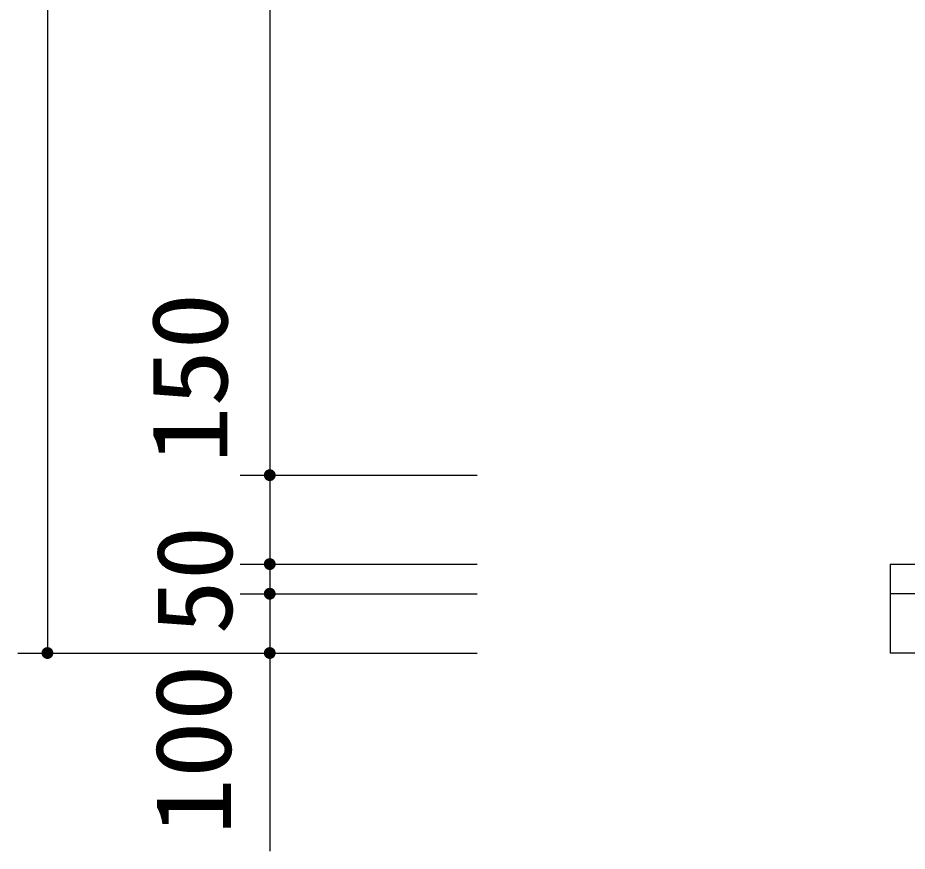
# Model space of a CAD drawing. Units: millimetres, scale not verified. Extents: x -14850 to 14850, y -10500 to 10500.
# Drawn here: x -11423 to -9923, y -6486 to -5080 of the extents above; entities that cross this region are included whole.
import ezdxf
from ezdxf.enums import TextEntityAlignment as Align

# ---------------------------------------------------------------- set-up
doc = ezdxf.new("R2010")
doc.units = ezdxf.units.MM
doc.header["$LTSCALE"] = 50
doc.layers.add('0-0_機器', color=2, linetype='Continuous', lineweight=25)
doc.layers.add('0-5_製作', color=5, linetype='Continuous', lineweight=25)
doc.styles.add('ＭＳ ゴシック', font='')
doc.styles.get('ＭＳ ゴシック').set_extended_font_data('MS Gothic')

msp = doc.modelspace()

# ---------------------------------------------------------------- linework, layer by layer
at = {"layer": '0-0_機器'}
for p, q in [((-9951.73, -6001.64), (-5441.73, -6001.64)), ((-9951.73, -6001.64), (-9951.73, -6151.64)), ((-5441.73, -6051.64), (-9951.73, -6051.64)), ((-5441.73, -6151.64), (-9951.73, -6151.64))]:
    msp.add_line(p, q, dxfattribs=at)
at = {"layer": '0-5_製作', "color": 2}
for p, q in [((-11373.05, -3571.64), (-11373.05, -6151.64)), ((-10998.05, -3741.64), (-10998.05, -5851.64)), ((-11048.05, -5851.64), (-10648.05, -5851.64)), ((-10998.05, -5851.64), (-10998.05, -6001.64)), ((-11048.05, -6001.64), (-10648.05, -6001.64)), ((-10998.05, -6001.64), (-10998.05, -6051.64)), ((-11048.05, -6051.64), (-10648.05, -6051.64)), ((-10998.05, -6051.64), (-10998.05, -6151.64)), ((-11423.05, -6151.64), (-10648.05, -6151.64)), ((-10998.05, -6151.64), (-10998.05, -6485.96))]:
    msp.add_line(p, q, dxfattribs=at)
at = {"layer": '0-5_製作'}
for points in [[(-11007.87, -5849.77), (-10998.05, -5851.64), (-11008.03, -5851.01)], [(-11007.56, -5848.55), (-10998.05, -5851.64), (-11007.87, -5849.77)], [(-11007.09, -5847.38), (-10998.05, -5851.64), (-11007.56, -5848.55)], [(-11006.49, -5846.28), (-10998.05, -5851.64), (-11007.09, -5847.38)], [(-11005.75, -5845.27), (-10998.05, -5851.64), (-11006.49, -5846.28)], [(-11004.89, -5844.35), (-10998.05, -5851.64), (-11005.75, -5845.27)], [(-11003.92, -5843.55), (-10998.05, -5851.64), (-11004.89, -5844.35)], [(-11002.86, -5842.88), (-10998.05, -5851.64), (-11003.92, -5843.55)], [(-11001.73, -5842.34), (-10998.05, -5851.64), (-11002.86, -5842.88)], [(-11001.73, -5842.34), (-10998.05, -5841.64), (-10998.05, -5851.64)], [(-11000.53, -5841.96), (-10998.05, -5841.64), (-11001.73, -5842.34)], [(-10999.3, -5841.72), (-10998.05, -5841.64), (-11000.53, -5841.96)], [(-10998.05, -5841.64), (-10988.05, -5851.64), (-10998.05, -5851.64)], [(-10997.42, -5841.66), (-10988.05, -5851.64), (-10998.05, -5841.64)], [(-10996.17, -5841.82), (-10988.05, -5851.64), (-10997.42, -5841.66)], [(-10994.95, -5842.13), (-10988.05, -5851.64), (-10996.17, -5841.82)], [(-10993.79, -5842.59), (-10988.05, -5851.64), (-10994.95, -5842.13)], [(-10992.69, -5843.2), (-10988.05, -5851.64), (-10993.79, -5842.59)], [(-10991.67, -5843.94), (-10988.05, -5851.64), (-10992.69, -5843.2)], [(-10991.67, -5843.94), (-10988.12, -5850.39), (-10988.05, -5851.64)], [(-10990.76, -5844.8), (-10988.12, -5850.39), (-10991.67, -5843.94)], [(-10990.76, -5844.8), (-10988.36, -5849.16), (-10988.12, -5850.39)], [(-10989.95, -5845.76), (-10988.36, -5849.16), (-10990.76, -5844.8)], [(-10989.95, -5845.76), (-10988.75, -5847.96), (-10988.36, -5849.16)], [(-10989.28, -5846.82), (-10988.75, -5847.96), (-10989.95, -5845.76)], [(-11008.03, -5851.01), (-10998.05, -5851.64), (-11008.05, -5851.64)], [(-11008.05, -5851.64), (-11004.42, -5859.35), (-11007.97, -5852.9)], [(-11008.05, -5851.64), (-11003.4, -5860.09), (-11004.42, -5859.35)], [(-10998.05, -5851.64), (-11003.4, -5860.09), (-11008.05, -5851.64)], [(-11007.97, -5852.9), (-11005.33, -5858.49), (-11007.73, -5854.13)], [(-11007.97, -5852.9), (-11004.42, -5859.35), (-11005.33, -5858.49)], [(-11007.73, -5854.13), (-11006.14, -5857.52), (-11007.34, -5855.32)], [(-11007.73, -5854.13), (-11005.33, -5858.49), (-11006.14, -5857.52)], [(-11007.34, -5855.32), (-11006.14, -5857.52), (-11006.81, -5856.46)], [(-10998.05, -5851.64), (-11002.3, -5860.69), (-11003.4, -5860.09)], [(-10998.05, -5851.64), (-11001.14, -5861.15), (-11002.3, -5860.69)], [(-10998.05, -5851.64), (-10999.92, -5861.46), (-11001.14, -5861.15)], [(-10998.05, -5851.64), (-10998.67, -5861.62), (-10999.92, -5861.46)], [(-10998.05, -5851.64), (-10998.05, -5861.64), (-10998.67, -5861.62)], [(-10998.05, -5851.64), (-10996.79, -5861.56), (-10998.05, -5861.64)], [(-10998.05, -5851.64), (-10995.56, -5861.33), (-10996.79, -5861.56)], [(-10998.05, -5851.64), (-10994.36, -5860.94), (-10995.56, -5861.33)], [(-10998.05, -5851.64), (-10993.23, -5860.41), (-10994.36, -5860.94)], [(-10988.05, -5851.64), (-10993.23, -5860.41), (-10998.05, -5851.64)], [(-10988.05, -5851.64), (-10992.17, -5859.73), (-10993.23, -5860.41)], [(-10988.05, -5851.64), (-10991.2, -5858.93), (-10992.17, -5859.73)], [(-10988.05, -5851.64), (-10990.34, -5858.02), (-10991.2, -5858.93)], [(-10988.05, -5851.64), (-10989.6, -5857), (-10990.34, -5858.02)], [(-10988.05, -5851.64), (-10989, -5855.9), (-10989.6, -5857)], [(-10988.05, -5851.64), (-10988.53, -5854.73), (-10989, -5855.9)], [(-10988.05, -5851.64), (-10988.22, -5853.52), (-10988.53, -5854.73)], [(-10988.05, -5851.64), (-10988.06, -5852.27), (-10988.22, -5853.52)], [(-11007.87, -5999.77), (-10998.05, -6001.64), (-11008.03, -6001.01)], [(-11007.56, -5998.55), (-10998.05, -6001.64), (-11007.87, -5999.77)], [(-11007.09, -5997.38), (-10998.05, -6001.64), (-11007.56, -5998.55)], [(-11006.49, -5996.28), (-10998.05, -6001.64), (-11007.09, -5997.38)], [(-11005.75, -5995.27), (-10998.05, -6001.64), (-11006.49, -5996.28)], [(-11004.89, -5994.35), (-10998.05, -6001.64), (-11005.75, -5995.27)], [(-11003.92, -5993.55), (-10998.05, -6001.64), (-11004.89, -5994.35)], [(-11002.86, -5992.88), (-10998.05, -6001.64), (-11003.92, -5993.55)], [(-11001.73, -5992.34), (-10998.05, -6001.64), (-11002.86, -5992.88)], [(-11001.73, -5992.34), (-10998.05, -5991.64), (-10998.05, -6001.64)], [(-11000.53, -5991.96), (-10998.05, -5991.64), (-11001.73, -5992.34)], [(-10999.3, -5991.72), (-10998.05, -5991.64), (-11000.53, -5991.96)], [(-10998.05, -5991.64), (-10988.05, -6001.64), (-10998.05, -6001.64)], [(-10997.42, -5991.66), (-10988.05, -6001.64), (-10998.05, -5991.64)], [(-10996.17, -5991.82), (-10988.05, -6001.64), (-10997.42, -5991.66)], [(-10994.95, -5992.13), (-10988.05, -6001.64), (-10996.17, -5991.82)], [(-10993.79, -5992.59), (-10988.05, -6001.64), (-10994.95, -5992.13)], [(-10992.69, -5993.2), (-10988.05, -6001.64), (-10993.79, -5992.59)], [(-10991.67, -5993.94), (-10988.05, -6001.64), (-10992.69, -5993.2)], [(-10991.67, -5993.94), (-10988.12, -6000.39), (-10988.05, -6001.64)], [(-10990.76, -5994.8), (-10988.12, -6000.39), (-10991.67, -5993.94)], [(-10990.76, -5994.8), (-10988.36, -5999.16), (-10988.12, -6000.39)], [(-10989.95, -5995.76), (-10988.36, -5999.16), (-10990.76, -5994.8)], [(-10989.95, -5995.76), (-10988.75, -5997.96), (-10988.36, -5999.16)], [(-10989.28, -5996.82), (-10988.75, -5997.96), (-10989.95, -5995.76)], [(-11008.03, -6001.01), (-10998.05, -6001.64), (-11008.05, -6001.64)], [(-11008.05, -6001.64), (-11004.42, -6009.35), (-11007.97, -6002.9)], [(-11008.05, -6001.64), (-11003.4, -6010.09), (-11004.42, -6009.35)], [(-10998.05, -6001.64), (-11003.4, -6010.09), (-11008.05, -6001.64)], [(-11007.97, -6002.9), (-11005.33, -6008.49), (-11007.73, -6004.13)], [(-11007.97, -6002.9), (-11004.42, -6009.35), (-11005.33, -6008.49)], [(-11007.73, -6004.13), (-11006.14, -6007.52), (-11007.34, -6005.32)], [(-11007.73, -6004.13), (-11005.33, -6008.49), (-11006.14, -6007.52)], [(-11007.34, -6005.32), (-11006.14, -6007.52), (-11006.81, -6006.46)], [(-10998.05, -6001.64), (-11002.3, -6010.69), (-11003.4, -6010.09)], [(-10998.05, -6001.64), (-11001.14, -6011.15), (-11002.3, -6010.69)], [(-10998.05, -6001.64), (-10999.92, -6011.47), (-11001.14, -6011.15)], [(-10998.05, -6001.64), (-10998.67, -6011.62), (-10999.92, -6011.47)], [(-10998.05, -6001.64), (-10998.05, -6011.64), (-10998.67, -6011.62)], [(-10998.05, -6001.64), (-10996.79, -6011.56), (-10998.05, -6011.64)], [(-10998.05, -6001.64), (-10995.56, -6011.33), (-10996.79, -6011.56)], [(-10998.05, -6001.64), (-10994.36, -6010.94), (-10995.56, -6011.33)], [(-10998.05, -6001.64), (-10993.23, -6010.41), (-10994.36, -6010.94)], [(-10988.05, -6001.64), (-10993.23, -6010.41), (-10998.05, -6001.64)], [(-10988.05, -6001.64), (-10992.17, -6009.73), (-10993.23, -6010.41)], [(-10988.05, -6001.64), (-10991.2, -6008.93), (-10992.17, -6009.73)], [(-10988.05, -6001.64), (-10990.34, -6008.02), (-10991.2, -6008.93)], [(-10988.05, -6001.64), (-10989.6, -6007), (-10990.34, -6008.02)], [(-10988.05, -6001.64), (-10989, -6005.9), (-10989.6, -6007)], [(-10988.05, -6001.64), (-10988.53, -6004.73), (-10989, -6005.9)], [(-10988.05, -6001.64), (-10988.22, -6003.52), (-10988.53, -6004.73)], [(-10988.05, -6001.64), (-10988.06, -6002.27), (-10988.22, -6003.52)], [(-11005.75, -6045.27), (-10998.05, -6051.64), (-11006.49, -6046.28)], [(-11004.89, -6044.35), (-10998.05, -6051.64), (-11005.75, -6045.27)], [(-11003.92, -6043.55), (-10998.05, -6051.64), (-11004.89, -6044.35)], [(-11002.86, -6042.88), (-10998.05, -6051.64), (-11003.92, -6043.55)], [(-11001.73, -6042.34), (-10998.05, -6051.64), (-11002.86, -6042.88)], [(-11001.73, -6042.34), (-10998.05, -6041.64), (-10998.05, -6051.64)], [(-11000.53, -6041.96), (-10998.05, -6041.64), (-11001.73, -6042.34)], [(-10999.3, -6041.72), (-10998.05, -6041.64), (-11000.53, -6041.96)], [(-10998.05, -6041.64), (-10988.05, -6051.64), (-10998.05, -6051.64)], [(-10997.42, -6041.66), (-10988.05, -6051.64), (-10998.05, -6041.64)], [(-10996.17, -6041.82), (-10988.05, -6051.64), (-10997.42, -6041.66)], [(-10994.95, -6042.13), (-10988.05, -6051.64), (-10996.17, -6041.82)], [(-10993.79, -6042.59), (-10988.05, -6051.64), (-10994.95, -6042.13)], [(-10992.69, -6043.2), (-10988.05, -6051.64), (-10993.79, -6042.59)], [(-10992.69, -6043.2), (-10988.12, -6050.39), (-10988.05, -6051.64)], [(-10991.67, -6043.94), (-10988.12, -6050.39), (-10992.69, -6043.2)], [(-10991.67, -6043.94), (-10988.36, -6049.15), (-10988.12, -6050.39)], [(-10990.76, -6044.8), (-10988.36, -6049.15), (-10991.67, -6043.94)], [(-10990.76, -6044.8), (-10988.75, -6047.96), (-10988.36, -6049.15)], [(-10989.95, -6045.76), (-10988.75, -6047.96), (-10990.76, -6044.8)], [(-11008.03, -6051.01), (-10998.05, -6051.64), (-11008.05, -6051.64)], [(-11008.05, -6051.64), (-11003.4, -6060.09), (-11007.97, -6052.9)], [(-11008.05, -6051.64), (-11002.3, -6060.69), (-11003.4, -6060.09)], [(-10998.05, -6051.64), (-11002.3, -6060.69), (-11008.05, -6051.64)], [(-11007.87, -6049.77), (-10998.05, -6051.64), (-11008.03, -6051.01)], [(-11007.97, -6052.9), (-11004.42, -6059.35), (-11007.73, -6054.13)], [(-11007.97, -6052.9), (-11003.4, -6060.09), (-11004.42, -6059.35)], [(-11007.56, -6048.55), (-10998.05, -6051.64), (-11007.87, -6049.77)], [(-11007.73, -6054.13), (-11005.33, -6058.49), (-11007.34, -6055.32)], [(-11007.73, -6054.13), (-11004.42, -6059.35), (-11005.33, -6058.49)], [(-11007.09, -6047.38), (-10998.05, -6051.64), (-11007.56, -6048.55)], [(-11007.34, -6055.32), (-11006.14, -6057.52), (-11006.81, -6056.46)], [(-11007.34, -6055.32), (-11005.33, -6058.49), (-11006.14, -6057.52)], [(-11006.49, -6046.28), (-10998.05, -6051.64), (-11007.09, -6047.38)], [(-10998.05, -6051.64), (-11001.14, -6061.15), (-11002.3, -6060.69)], [(-10998.05, -6051.64), (-10999.92, -6061.46), (-11001.14, -6061.15)], [(-10998.05, -6051.64), (-10998.67, -6061.62), (-10999.92, -6061.46)], [(-10998.05, -6051.64), (-10998.05, -6061.64), (-10998.67, -6061.62)], [(-10998.05, -6051.64), (-10996.79, -6061.56), (-10998.05, -6061.64)], [(-10998.05, -6051.64), (-10995.56, -6061.33), (-10996.79, -6061.56)], [(-10998.05, -6051.64), (-10994.36, -6060.94), (-10995.56, -6061.33)], [(-10998.05, -6051.64), (-10993.23, -6060.4), (-10994.36, -6060.94)], [(-10998.05, -6051.64), (-10992.17, -6059.73), (-10993.23, -6060.4)], [(-10988.05, -6051.64), (-10992.17, -6059.73), (-10998.05, -6051.64)], [(-10988.05, -6051.64), (-10991.2, -6058.93), (-10992.17, -6059.73)], [(-10988.05, -6051.64), (-10990.34, -6058.02), (-10991.2, -6058.93)], [(-10988.05, -6051.64), (-10989.6, -6057), (-10990.34, -6058.02)], [(-10989.95, -6045.76), (-10989.28, -6046.82), (-10988.75, -6047.96)], [(-10988.05, -6051.64), (-10989, -6055.9), (-10989.6, -6057)], [(-10988.05, -6051.64), (-10988.53, -6054.73), (-10989, -6055.9)], [(-10988.05, -6051.64), (-10988.22, -6053.52), (-10988.53, -6054.73)], [(-10988.05, -6051.64), (-10988.06, -6052.27), (-10988.22, -6053.52)], [(-11382.87, -6149.77), (-11373.05, -6151.64), (-11383.03, -6151.01)], [(-11382.56, -6148.55), (-11373.05, -6151.64), (-11382.87, -6149.77)], [(-11382.09, -6147.38), (-11373.05, -6151.64), (-11382.56, -6148.55)], [(-11381.49, -6146.28), (-11373.05, -6151.64), (-11382.09, -6147.38)], [(-11380.75, -6145.27), (-11373.05, -6151.64), (-11381.49, -6146.28)], [(-11379.89, -6144.35), (-11373.05, -6151.64), (-11380.75, -6145.27)], [(-11378.92, -6143.55), (-11373.05, -6151.64), (-11379.89, -6144.35)], [(-11377.86, -6142.88), (-11373.05, -6151.64), (-11378.92, -6143.55)], [(-11376.73, -6142.34), (-11373.05, -6151.64), (-11377.86, -6142.88)], [(-11376.73, -6142.34), (-11373.05, -6141.64), (-11373.05, -6151.64)], [(-11375.53, -6141.96), (-11373.05, -6141.64), (-11376.73, -6142.34)], [(-11374.3, -6141.72), (-11373.05, -6141.64), (-11375.53, -6141.96)], [(-11373.05, -6141.64), (-11363.05, -6151.64), (-11373.05, -6151.64)], [(-11372.42, -6141.66), (-11363.05, -6151.64), (-11373.05, -6141.64)], [(-11371.17, -6141.82), (-11363.05, -6151.64), (-11372.42, -6141.66)], [(-11369.95, -6142.13), (-11363.05, -6151.64), (-11371.17, -6141.82)], [(-11368.79, -6142.59), (-11363.05, -6151.64), (-11369.95, -6142.13)], [(-11367.69, -6143.2), (-11363.05, -6151.64), (-11368.79, -6142.59)], [(-11366.67, -6143.94), (-11363.05, -6151.64), (-11367.69, -6143.2)], [(-11366.67, -6143.94), (-11363.12, -6150.39), (-11363.05, -6151.64)], [(-11365.76, -6144.8), (-11363.12, -6150.39), (-11366.67, -6143.94)], [(-11365.76, -6144.8), (-11363.36, -6149.16), (-11363.12, -6150.39)], [(-11364.95, -6145.76), (-11363.36, -6149.16), (-11365.76, -6144.8)], [(-11364.95, -6145.76), (-11363.75, -6147.96), (-11363.36, -6149.16)], [(-11364.28, -6146.82), (-11363.75, -6147.96), (-11364.95, -6145.76)], [(-11007.87, -6149.77), (-10998.05, -6151.64), (-11008.03, -6151.01)], [(-11007.56, -6148.55), (-10998.05, -6151.64), (-11007.87, -6149.77)], [(-11007.09, -6147.38), (-10998.05, -6151.64), (-11007.56, -6148.55)], [(-11006.49, -6146.28), (-10998.05, -6151.64), (-11007.09, -6147.38)], [(-11005.75, -6145.27), (-10998.05, -6151.64), (-11006.49, -6146.28)], [(-11004.89, -6144.35), (-10998.05, -6151.64), (-11005.75, -6145.27)], [(-11003.92, -6143.55), (-10998.05, -6151.64), (-11004.89, -6144.35)], [(-11002.86, -6142.88), (-10998.05, -6151.64), (-11003.92, -6143.55)], [(-11002.86, -6142.88), (-10998.05, -6141.64), (-10998.05, -6151.64)], [(-11001.73, -6142.34), (-10998.05, -6141.64), (-11002.86, -6142.88)], [(-11000.53, -6141.96), (-10998.05, -6141.64), (-11001.73, -6142.34)], [(-10999.3, -6141.72), (-10998.05, -6141.64), (-11000.53, -6141.96)], [(-10998.05, -6141.64), (-10988.05, -6151.64), (-10998.05, -6151.64)], [(-10997.42, -6141.66), (-10988.05, -6151.64), (-10998.05, -6141.64)], [(-10996.17, -6141.82), (-10988.05, -6151.64), (-10997.42, -6141.66)], [(-10994.95, -6142.13), (-10988.05, -6151.64), (-10996.17, -6141.82)], [(-10993.79, -6142.59), (-10988.05, -6151.64), (-10994.95, -6142.13)], [(-10992.69, -6143.2), (-10988.05, -6151.64), (-10993.79, -6142.59)], [(-10992.69, -6143.2), (-10988.12, -6150.39), (-10988.05, -6151.64)], [(-10991.67, -6143.94), (-10988.12, -6150.39), (-10992.69, -6143.2)], [(-10991.67, -6143.94), (-10988.36, -6149.16), (-10988.12, -6150.39)], [(-10990.76, -6144.8), (-10988.36, -6149.16), (-10991.67, -6143.94)], [(-10990.76, -6144.8), (-10988.75, -6147.96), (-10988.36, -6149.16)], [(-10989.95, -6145.76), (-10988.75, -6147.96), (-10990.76, -6144.8)], [(-10989.95, -6145.76), (-10989.28, -6146.82), (-10988.75, -6147.96)], [(-11383.03, -6151.01), (-11373.05, -6151.64), (-11383.05, -6151.64)], [(-11383.05, -6151.64), (-11379.42, -6159.35), (-11382.97, -6152.9)], [(-11383.05, -6151.64), (-11378.4, -6160.09), (-11379.42, -6159.35)], [(-11373.05, -6151.64), (-11378.4, -6160.09), (-11383.05, -6151.64)], [(-11382.97, -6152.9), (-11380.33, -6158.49), (-11382.73, -6154.13)], [(-11382.97, -6152.9), (-11379.42, -6159.35), (-11380.33, -6158.49)], [(-11382.73, -6154.13), (-11381.14, -6157.52), (-11382.34, -6155.32)], [(-11382.73, -6154.13), (-11380.33, -6158.49), (-11381.14, -6157.52)], [(-11382.34, -6155.32), (-11381.14, -6157.52), (-11381.81, -6156.46)], [(-11373.05, -6151.64), (-11377.3, -6160.69), (-11378.4, -6160.09)], [(-11373.05, -6151.64), (-11376.14, -6161.15), (-11377.3, -6160.69)], [(-11373.05, -6151.64), (-11374.92, -6161.46), (-11376.14, -6161.15)], [(-11373.05, -6151.64), (-11373.67, -6161.62), (-11374.92, -6161.46)], [(-11373.05, -6151.64), (-11373.05, -6161.64), (-11373.67, -6161.62)], [(-11373.05, -6151.64), (-11371.79, -6161.56), (-11373.05, -6161.64)], [(-11373.05, -6151.64), (-11370.56, -6161.33), (-11371.79, -6161.56)], [(-11373.05, -6151.64), (-11369.36, -6160.94), (-11370.56, -6161.33)], [(-11373.05, -6151.64), (-11368.23, -6160.41), (-11369.36, -6160.94)], [(-11363.05, -6151.64), (-11368.23, -6160.41), (-11373.05, -6151.64)], [(-11363.05, -6151.64), (-11367.17, -6159.73), (-11368.23, -6160.41)], [(-11363.05, -6151.64), (-11366.2, -6158.93), (-11367.17, -6159.73)], [(-11363.05, -6151.64), (-11365.34, -6158.02), (-11366.2, -6158.93)], [(-11363.05, -6151.64), (-11364.6, -6157), (-11365.34, -6158.02)], [(-11363.05, -6151.64), (-11364, -6155.9), (-11364.6, -6157)], [(-11363.05, -6151.64), (-11363.53, -6154.73), (-11364, -6155.9)], [(-11363.05, -6151.64), (-11363.22, -6153.52), (-11363.53, -6154.73)], [(-11363.05, -6151.64), (-11363.06, -6152.27), (-11363.22, -6153.52)], [(-11008.03, -6151.01), (-10998.05, -6151.64), (-11008.05, -6151.64)], [(-11008.05, -6151.64), (-11003.4, -6160.09), (-11007.97, -6152.9)], [(-11008.05, -6151.64), (-11002.3, -6160.69), (-11003.4, -6160.09)], [(-10998.05, -6151.64), (-11002.3, -6160.69), (-11008.05, -6151.64)], [(-11007.97, -6152.9), (-11004.42, -6159.35), (-11007.73, -6154.13)], [(-11007.97, -6152.9), (-11003.4, -6160.09), (-11004.42, -6159.35)], [(-11007.73, -6154.13), (-11005.33, -6158.49), (-11007.34, -6155.32)], [(-11007.73, -6154.13), (-11004.42, -6159.35), (-11005.33, -6158.49)], [(-11007.34, -6155.32), (-11006.14, -6157.52), (-11006.81, -6156.46)], [(-11007.34, -6155.32), (-11005.33, -6158.49), (-11006.14, -6157.52)], [(-10998.05, -6151.64), (-11001.14, -6161.15), (-11002.3, -6160.69)], [(-10998.05, -6151.64), (-10999.92, -6161.46), (-11001.14, -6161.15)], [(-10998.05, -6151.64), (-10998.67, -6161.62), (-10999.92, -6161.46)], [(-10998.05, -6151.64), (-10998.05, -6161.64), (-10998.67, -6161.62)], [(-10998.05, -6151.64), (-10996.79, -6161.56), (-10998.05, -6161.64)], [(-10998.05, -6151.64), (-10995.56, -6161.33), (-10996.79, -6161.56)], [(-10998.05, -6151.64), (-10994.36, -6160.94), (-10995.56, -6161.33)], [(-10998.05, -6151.64), (-10993.23, -6160.41), (-10994.36, -6160.94)], [(-10998.05, -6151.64), (-10992.17, -6159.73), (-10993.23, -6160.41)], [(-10988.05, -6151.64), (-10992.17, -6159.73), (-10998.05, -6151.64)], [(-10988.05, -6151.64), (-10991.2, -6158.93), (-10992.17, -6159.73)], [(-10988.05, -6151.64), (-10990.34, -6158.02), (-10991.2, -6158.93)], [(-10988.05, -6151.64), (-10989.6, -6157), (-10990.34, -6158.02)], [(-10988.05, -6151.64), (-10989, -6155.9), (-10989.6, -6157)], [(-10988.05, -6151.64), (-10988.53, -6154.73), (-10989, -6155.9)], [(-10988.05, -6151.64), (-10988.22, -6153.52), (-10988.53, -6154.73)], [(-10988.05, -6151.64), (-10988.06, -6152.27), (-10988.22, -6153.52)]]:
    msp.add_solid(points, dxfattribs=at)

# ---------------------------------------------------------------- texts
at = {"layer": '0-5_製作', "color": 4, "style": 'ＭＳ ゴシック'}
for s, width, p in [('150', 1.1, (-11030.92, -5832.01)), ('50', 1.05, (-11023.05, -6120.39)), ('100', 1.1, (-11024.92, -6458.77))]:
    msp.add_text(s, height=128.4, rotation=90, dxfattribs=dict(at, width=width)).set_placement(p, align=Align.BOTTOM_LEFT)

doc.saveas('drawing.dxf')
